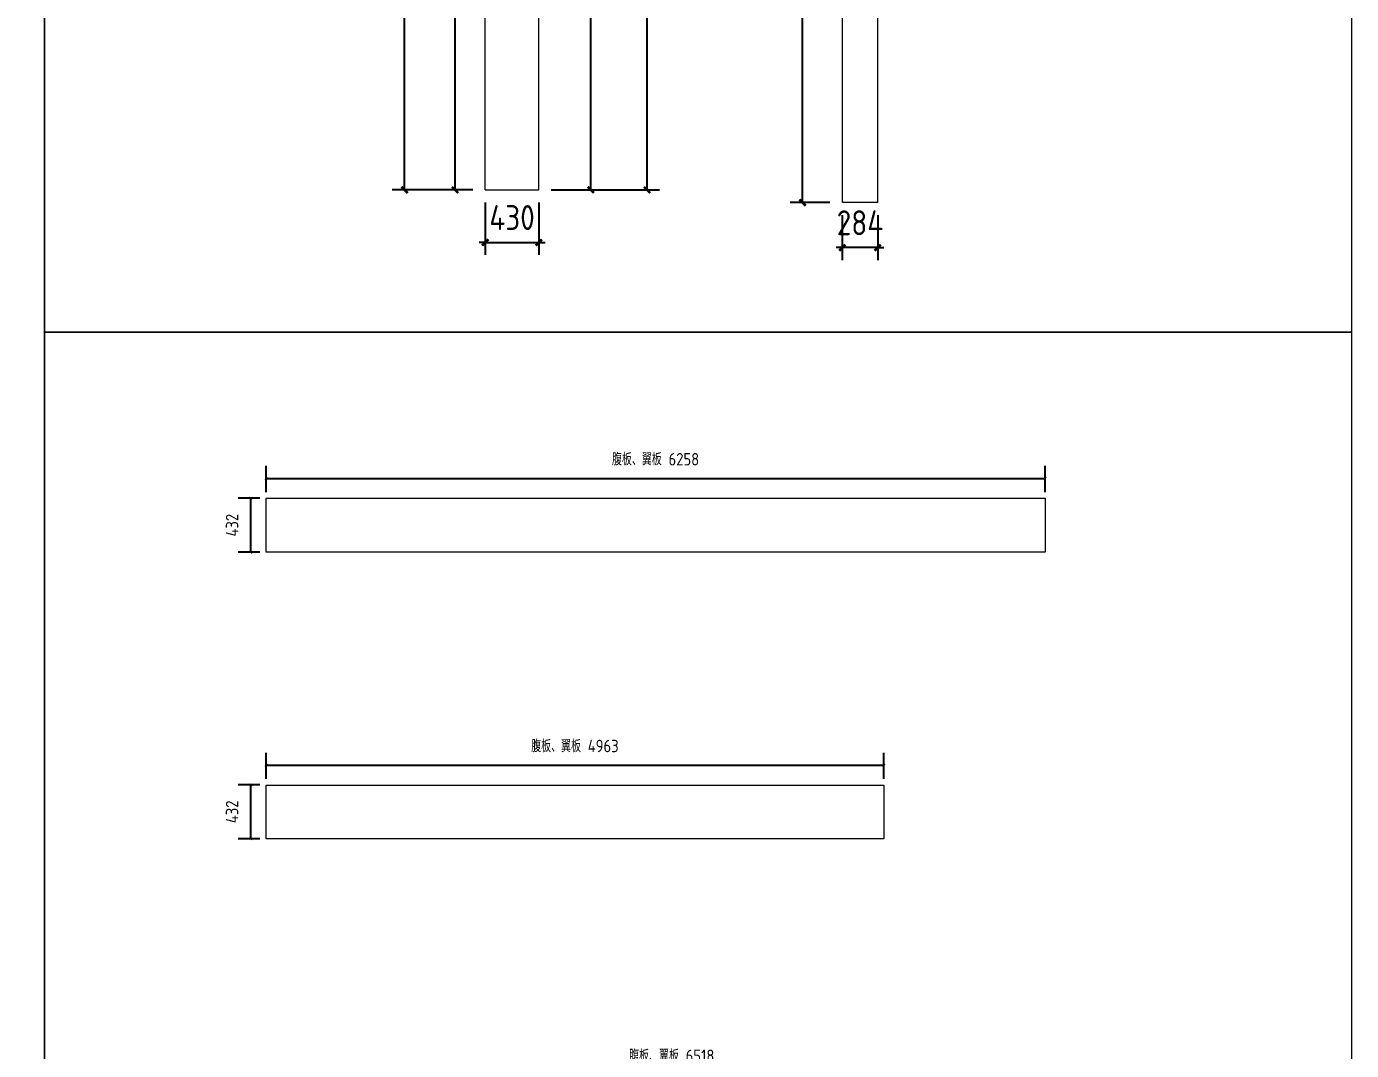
# Model space of a CAD drawing. Extents: x 485428 to 797698, y 56414 to 211814.
# Drawn here: x 778145 to 788788, y 134492 to 142719 of the extents above; entities that cross this region are included whole.
import ezdxf

# ---------------------------------------------------------------- set-up
doc = ezdxf.new("R2010")
doc.units = 0
doc.header["$LTSCALE"] = 1000
doc.header["$MEASUREMENT"] = 0
doc.layers.add('DOTE', color=1, linetype='Continuous')
doc.styles.get("Standard").update_dxf_attribs({"font": 'gbenor.shx', "bigfont": 'gbcbig.shx'})
doc.dimstyles.get("Standard").update_dxf_attribs({"dimscale": 100, "dimtxt": 2, "dimasz": 0.4, "dimexe": 0.5, "dimexo": 1, "dimgap": 0.5, "dimtad": 1, "dimdec": 0, "dimzin": 0, "dimdsep": 46, "dimtxsty": 'Standard', "dimblk": 'ARCHTICK', "dimcen": 0.09, "dimadec": 0, "dimazin": 0, "dimtfac": 1, "dimtdec": 0, "dimtix": 1, "dimtmove": 2, "dimatfit": 3, "dimfxl": 1, "dimtolj": 1, "dimtzin": 0, "dimarcsym": 0})

# ---------------------------------------------------------------- blocks, each defined once
blk = doc.blocks.new('_ArchTick')
at = {"color": 0, "linetype": 'ByBlock', "const_width": 0.4}
blk.add_lwpolyline([(-0.5, -0.5), (0.5, 0.5)], dxfattribs=at)
blk = doc.blocks.new('*D2660')
at = {"color": 3, "lineweight": -2}
for p, q in [((781830, 141306), (781830, 140884)), ((782260, 141306), (782260, 140884)), ((781830, 140984), (781780, 140984)), ((781830, 140984), (782260, 140984)), ((782260, 140984), (782310, 140984))]:
    blk.add_line(p, q, dxfattribs=at)
at = {"layer": 'Defpoints', "color": 0}
for p in [(781830, 141406), (782260, 141406), (782260, 140984)]:
    blk.add_point(p, dxfattribs=at)
at = {"color": 3, "lineweight": -2, "xscale": 50, "yscale": 50, "zscale": 50}
blk.add_blockref('_ArchTick', (781830, 140984), dxfattribs=at)
at = {"color": 3, "lineweight": -2, "xscale": 50, "yscale": 50, "zscale": 50, "rotation": 180}
blk.add_blockref('_ArchTick', (782260, 140984), dxfattribs=at)
at = {"color": 0, "lineweight": 15, "insert": (782045, 141184), "char_height": 200, "attachment_point": 5}
blk.add_mtext('\\A1;430', dxfattribs=at)
blk = doc.blocks.new('*D2658')
at = {"color": 3, "lineweight": -2}
for p, q in [((781730, 153442), (781487, 153442)), ((781587, 141406), (781587, 153442)), ((781730, 141406), (781487, 141406))]:
    blk.add_line(p, q, dxfattribs=at)
at = {"layer": 'Defpoints', "color": 0}
for p in [(781587, 153442), (781830, 153442), (781830, 141406)]:
    blk.add_point(p, dxfattribs=at)
at = {"color": 3, "lineweight": -2, "xscale": 50, "yscale": 50, "zscale": 50}
for p, rotation in [((781587, 153442), 90), ((781587, 141406), 270)]:
    blk.add_blockref('_ArchTick', p, dxfattribs=dict(at, rotation=rotation))
at = {"color": 0, "lineweight": 15, "insert": (781431, 147424), "char_height": 200, "attachment_point": 5, "rotation": 90}
blk.add_mtext('\\A1;内翼板 12036', dxfattribs=at)
blk = doc.blocks.new('*D2661')
at = {"color": 3, "lineweight": -2}
for p, q in [((782360, 154179), (783230, 154179)), ((783130, 141406), (783130, 154179)), ((782360, 141406), (783230, 141406))]:
    blk.add_line(p, q, dxfattribs=at)
at = {"layer": 'Defpoints', "color": 0}
for p in [(782260, 154179), (783130, 154179), (782260, 141406)]:
    blk.add_point(p, dxfattribs=at)
at = {"color": 3, "lineweight": -2, "xscale": 50, "yscale": 50, "zscale": 50}
for p, rotation in [((783130, 154179), 90), ((783130, 141406), 270)]:
    blk.add_blockref('_ArchTick', p, dxfattribs=dict(at, rotation=rotation))
at = {"color": 0, "lineweight": 15, "insert": (782973, 147793), "char_height": 200, "attachment_point": 5, "rotation": 90}
blk.add_mtext('\\A1;外翼板 12773', dxfattribs=at)
blk = doc.blocks.new('*D2663')
at = {"color": 3, "lineweight": -2}
for p, q in [((781730, 154222), (781082, 154222)), ((781182, 141406), (781182, 154222)), ((781730, 141406), (781082, 141406))]:
    blk.add_line(p, q, dxfattribs=at)
at = {"layer": 'Defpoints', "color": 0}
for p in [(781182, 154222), (781830, 154222), (781830, 141406)]:
    blk.add_point(p, dxfattribs=at)
at = {"color": 3, "lineweight": -2, "xscale": 50, "yscale": 50, "zscale": 50}
for p, rotation in [((781182, 154222), 90), ((781182, 141406), 270)]:
    blk.add_blockref('_ArchTick', p, dxfattribs=dict(at, rotation=rotation))
at = {"color": 0, "lineweight": 15, "insert": (781026, 147814), "char_height": 200, "attachment_point": 5, "rotation": 90}
blk.add_mtext('\\A1;腹板 12816', dxfattribs=at)
blk = doc.blocks.new('*D2659')
at = {"color": 0, "lineweight": -2}
blk.add_arc((782260, 154222), 396, 180, 270, dxfattribs=at)
at = {"layer": 'Defpoints', "color": 0}
for p in [(781830, 154222), (782260, 154222), (782260, 154179), (781917, 154024), (782260, 141406)]:
    blk.add_point(p, dxfattribs=at)
at = {"color": 0, "lineweight": -2, "xscale": 50, "yscale": 50, "zscale": 50}
for p, rotation in [((781864, 154222), 90.00000000001286), ((782260, 153826), 359.9999999999996)]:
    blk.add_blockref('_ArchTick', p, dxfattribs=dict(at, rotation=rotation))
at = {"color": 0, "lineweight": 15, "insert": (782121, 154084), "char_height": 200, "attachment_point": 5, "rotation": 315}
blk.add_mtext('\\A1;90°', dxfattribs=at)
blk = doc.blocks.new('*D2664')
at = {"color": 3, "lineweight": -2}
for p, q in [((784598, 154222), (784279, 154222)), ((784379, 141304), (784379, 154222)), ((784598, 141304), (784279, 141304))]:
    blk.add_line(p, q, dxfattribs=at)
at = {"layer": 'Defpoints', "color": 0}
for p in [(784379, 154222), (784698, 154222), (784698, 141304)]:
    blk.add_point(p, dxfattribs=at)
at = {"color": 3, "lineweight": -2, "xscale": 50, "yscale": 50, "zscale": 50}
for p, rotation in [((784379, 154222), 90), ((784379, 141304), 270)]:
    blk.add_blockref('_ArchTick', p, dxfattribs=dict(at, rotation=rotation))
at = {"color": 0, "lineweight": 15, "insert": (784223, 147763), "char_height": 200, "attachment_point": 5, "rotation": 90}
blk.add_mtext('\\A1;腹板、翼板 12918', dxfattribs=at)
blk = doc.blocks.new('*D2665')
at = {"color": 3, "lineweight": -2}
for p, q in [((784698, 141204), (784698, 140842)), ((784982, 141204), (784982, 140842)), ((784698, 140942), (784648, 140942)), ((784982, 140942), (784698, 140942)), ((784982, 140942), (785032, 140942))]:
    blk.add_line(p, q, dxfattribs=at)
at = {"layer": 'Defpoints', "color": 0}
for p in [(784698, 141304), (784982, 141304), (784698, 140942)]:
    blk.add_point(p, dxfattribs=at)
at = {"color": 3, "lineweight": -2, "xscale": 50, "yscale": 50, "zscale": 50}
for p, rotation in [((784698, 140942), 5.903109488796288e-12), ((784982, 140942), 180.0000000000059)]:
    blk.add_blockref('_ArchTick', p, dxfattribs=dict(at, rotation=rotation))
at = {"color": 0, "lineweight": 15, "insert": (784840, 141142), "char_height": 200, "attachment_point": 5}
blk.add_mtext('\\A1;284', dxfattribs=at)
blk = doc.blocks.new('*D2671')
at = {"color": 3, "lineweight": -2}
for p, q in [((782369, 150570), (782778, 150570)), ((782678, 141406), (782678, 150570)), ((782360, 141406), (782778, 141406))]:
    blk.add_line(p, q, dxfattribs=at)
at = {"layer": 'Defpoints', "color": 0}
for p in [(782269, 150570), (782678, 150570), (782260, 141406)]:
    blk.add_point(p, dxfattribs=at)
at = {"color": 3, "lineweight": -2, "xscale": 50, "yscale": 50, "zscale": 50}
for p, rotation in [((782678, 150570), 90), ((782678, 141406), 270)]:
    blk.add_blockref('_ArchTick', p, dxfattribs=dict(at, rotation=rotation))
at = {"color": 0, "lineweight": 15, "insert": (782528, 145988), "char_height": 200, "attachment_point": 5, "rotation": 90}
blk.add_mtext('\\A1;9164', dxfattribs=at)
blk = doc.blocks.new('*D3032')
at = {"color": 3, "lineweight": -2}
for p, q in [((780019, 138928), (779846, 138928)), ((779946, 138496), (779946, 138928)), ((780019, 138496), (779846, 138496))]:
    blk.add_line(p, q, dxfattribs=at)
at = {"layer": 'Defpoints', "color": 0}
for p in [(779946, 138928), (780069, 138928), (780069, 138496)]:
    blk.add_point(p, dxfattribs=at)
at = {"color": 3, "lineweight": -2, "xscale": 20, "yscale": 20, "zscale": 20}
for p, rotation in [((779946, 138928), 90), ((779946, 138496), 270)]:
    blk.add_blockref('_ArchTick', p, dxfattribs=dict(at, rotation=rotation))
at = {"color": 0, "lineweight": 15, "insert": (779796, 138712), "char_height": 100, "attachment_point": 5, "rotation": 90}
blk.add_mtext('\\A1;432', dxfattribs=at)
blk = doc.blocks.new('*D3033')
at = {"color": 3, "lineweight": -2}
for p, q in [((780069, 138978), (780069, 139188)), ((786327, 138978), (786327, 139188)), ((780069, 139088), (786327, 139088))]:
    blk.add_line(p, q, dxfattribs=at)
at = {"layer": 'Defpoints', "color": 0}
for p in [(786327, 139088), (780069, 138928), (786327, 138928)]:
    blk.add_point(p, dxfattribs=at)
at = {"color": 3, "lineweight": -2, "xscale": 20, "yscale": 20, "zscale": 20, "rotation": 180}
blk.add_blockref('_ArchTick', (780069, 139088), dxfattribs=at)
at = {"color": 3, "lineweight": -2, "xscale": 20, "yscale": 20, "zscale": 20}
blk.add_blockref('_ArchTick', (786327, 139088), dxfattribs=at)
at = {"color": 0, "lineweight": 15, "insert": (783198, 139242), "char_height": 100, "attachment_point": 5}
blk.add_mtext('\\A1;腹板、翼板 6258', dxfattribs=at)
blk = doc.blocks.new('*D3034')
at = {"color": 3, "lineweight": -2}
for p, q in [((780019, 136625), (779846, 136625)), ((779946, 136193), (779946, 136625)), ((780019, 136193), (779846, 136193))]:
    blk.add_line(p, q, dxfattribs=at)
at = {"layer": 'Defpoints', "color": 0}
for p in [(779946, 136625), (780069, 136625), (780069, 136193)]:
    blk.add_point(p, dxfattribs=at)
at = {"color": 3, "lineweight": -2, "xscale": 20, "yscale": 20, "zscale": 20}
for p, rotation in [((779946, 136625), 90), ((779946, 136193), 270)]:
    blk.add_blockref('_ArchTick', p, dxfattribs=dict(at, rotation=rotation))
at = {"color": 0, "lineweight": 15, "insert": (779796, 136409), "char_height": 100, "attachment_point": 5, "rotation": 90}
blk.add_mtext('\\A1;432', dxfattribs=at)
blk = doc.blocks.new('*D3035')
at = {"color": 3, "lineweight": -2}
for p, q in [((780069, 136675), (780069, 136884)), ((785032, 136675), (785032, 136884)), ((780069, 136784), (785032, 136784))]:
    blk.add_line(p, q, dxfattribs=at)
at = {"layer": 'Defpoints', "color": 0}
for p in [(785032, 136784), (780069, 136625), (785032, 136625)]:
    blk.add_point(p, dxfattribs=at)
at = {"color": 3, "lineweight": -2, "xscale": 20, "yscale": 20, "zscale": 20, "rotation": 180}
blk.add_blockref('_ArchTick', (780069, 136784), dxfattribs=at)
at = {"color": 3, "lineweight": -2, "xscale": 20, "yscale": 20, "zscale": 20}
blk.add_blockref('_ArchTick', (785032, 136784), dxfattribs=at)
at = {"color": 0, "lineweight": 15, "insert": (782550, 136938), "char_height": 100, "attachment_point": 5}
blk.add_mtext('\\A1;腹板、翼板 4963', dxfattribs=at)
blk = doc.blocks.new('*D3037')
at = {"color": 3, "lineweight": -2}
for p, q in [((780069, 134186), (780069, 134396)), ((786587, 134186), (786587, 134396)), ((780069, 134296), (786587, 134296))]:
    blk.add_line(p, q, dxfattribs=at)
at = {"layer": 'Defpoints', "color": 0}
for p in [(786587, 134296), (780069, 134136), (786587, 134136)]:
    blk.add_point(p, dxfattribs=at)
at = {"color": 3, "lineweight": -2, "xscale": 20, "yscale": 20, "zscale": 20, "rotation": 180}
blk.add_blockref('_ArchTick', (780069, 134296), dxfattribs=at)
at = {"color": 3, "lineweight": -2, "xscale": 20, "yscale": 20, "zscale": 20}
blk.add_blockref('_ArchTick', (786587, 134296), dxfattribs=at)
at = {"color": 0, "lineweight": 15, "insert": (783328, 134449), "char_height": 100, "attachment_point": 5}
blk.add_mtext('\\A1;腹板、翼板 6518', dxfattribs=at)

msp = doc.modelspace()

# ---------------------------------------------------------------- linework, layer by layer
at = {"lineweight": 15}
for p, q in [((784698.5, 141304.4), (784698.5, 154222.4)), ((784982.5, 141304.4), (784982.5, 154222.4)), ((781830, 141406.5), (782260, 141406.5)), ((784982.5, 141304.4), (784698.5, 141304.4)), ((780068.8, 138928.5), (786326.8, 138928.5)), ((780068.8, 138496.5), (780068.8, 138928.5)), ((786326.8, 138928.5), (786326.8, 138496.5)), ((786326.8, 138496.5), (780068.8, 138496.5)), ((780068.8, 136624.7), (785031.8, 136624.7)), ((780068.8, 136192.7), (780068.8, 136624.7)), ((785031.8, 136624.7), (785031.8, 136192.7)), ((785031.8, 136192.7), (780068.8, 136192.7))]:
    msp.add_line(p, q, dxfattribs=at)
for points in [[(778288.1, 155114.2), (788788.1, 155114.2), (788788.1, 140264.2), (778288.1, 140264.2)], [(763438.1, 144614.2), (778288.1, 144614.2), (778288.1, 134114.2), (763438.1, 134114.2)], [(778288.1, 140264.2), (788788.1, 140264.2), (788788.1, 125414.2), (778288.1, 125414.2)]]:
    msp.add_lwpolyline(points, close=True, dxfattribs=at)
at = {"layer": 'DOTE', "color": 0, "lineweight": 15}
for p, q in [((781830, 141406.5), (781830, 154222.4)), ((782260, 141406.5), (782260, 154179.4))]:
    msp.add_line(p, q, dxfattribs=at)

# ---------------------------------------------------------------- dimensions: what is measured, and where the dimension line sits
at = {"lineweight": 15}
for base, p1, p2, text, picture, middle in [((781182.3, 154222.4), (781830, 141406.5), (781830, 154222.4), '腹板 12816', '*D2663', (781025.7, 147814.5)), ((783130, 154179.4), (782260, 141406.5), (782260, 154179.4), '外翼板 12773', '*D2661', (782973.4, 147793)), ((781587.3, 153442.5), (781830, 141406.5), (781830, 153442.5), '内翼板 12036', '*D2658', (781430.7, 147424.5))]:
    dim = msp.add_linear_dim(base=base, p1=p1, p2=p2, angle=90, text=text, dimstyle='Standard', override={"dimtxt": 2, "dimasz": 0.5, "dimexe": 1, "dimexo": 1, "dimclrd": 3, "dimclre": 3}, dxfattribs=at)
    dim.commit()
    dim.dimension.update_dxf_attribs({"geometry": picture, "text_midpoint": middle})
at = {"color": 1, "lineweight": 15}
dim = msp.add_angular_dim_2l(base=(781916.7, 154024.2), line1=((782260, 141406.5), (782260, 154179.4)), line2=((781830, 154222.4), (782260, 154222.4)), dimstyle='Standard', override={"dimtxt": 2, "dimasz": 0.5, "dimgap": 1}, dxfattribs=at)
dim.commit()
dim.dimension.update_dxf_attribs({"geometry": '*D2659', "text_midpoint": (782121.2, 154083.5)})
at = {"lineweight": 15}
for p1, p2, distance, text, override, picture, middle in [((784698.5, 141304.4), (784698.5, 154222.4), 319.1, '腹板、翼板 12918', {"dimtxt": 2, "dimasz": 0.5, "dimexe": 1, "dimexo": 1, "dimclrd": 3, "dimclre": 3}, '*D2664', (784222.7, 147763.4)), ((780068.8, 138928.5), (786326.8, 138928.5), 159.7, '腹板、翼板 6258', {"dimtxt": 1, "dimasz": 0.2, "dimexe": 1, "dimexo": 0.5, "dimgap": 1, "dimclrd": 3, "dimclre": 3}, '*D3033', (783197.8, 139241.5)), ((780068.8, 136624.7), (785031.8, 136624.7), 159.7, '腹板、翼板 4963', {"dimtxt": 1, "dimasz": 0.2, "dimexe": 1, "dimexo": 0.5, "dimgap": 1, "dimclrd": 3, "dimclre": 3}, '*D3035', (782550.3, 136937.7)), ((780068.8, 134136.5), (786586.8, 134136.5), 159.7, '腹板、翼板 6518', {"dimtxt": 1, "dimasz": 0.2, "dimexe": 1, "dimexo": 0.5, "dimgap": 1, "dimclrd": 3, "dimclre": 3}, '*D3037', (783327.8, 134449.5))]:
    dim = msp.add_aligned_dim(p1=p1, p2=p2, distance=distance, text=text, dimstyle='Standard', override=override, dxfattribs=at)
    dim.commit()
    dim.dimension.update_dxf_attribs({"geometry": picture, "text_midpoint": middle})
dim = msp.add_linear_dim(base=(782677.7562791, 150569.9760504), p1=(782260.0389902, 141406.4760504), p2=(782269.0389902, 150569.9760504), angle=90, dimstyle='Standard', override={"dimtxt": 2, "dimasz": 0.5, "dimexe": 1, "dimexo": 1, "dimclrd": 3, "dimclre": 3}, dxfattribs=at)
dim.commit()
dim.dimension.update_dxf_attribs({"geometry": '*D2671', "text_midpoint": (782527.7562791, 145988.2260504)})
for p1, p2, distance, override, picture, middle in [((781830, 141406.5), (782260, 141406.5), -422.4, {"dimtxt": 2, "dimasz": 0.5, "dimexe": 1, "dimexo": 1, "dimgap": 1, "dimclrd": 3, "dimclre": 3}, '*D2660', (782045, 141184.1)), ((784982.5, 141304.4), (784698.5, 141304.4), 362.7, {"dimtxt": 2, "dimasz": 0.5, "dimexe": 1, "dimexo": 1, "dimgap": 1, "dimclrd": 3, "dimclre": 3}, '*D2665', (784840.5, 141141.8)), ((780068.8, 138496.5), (780068.8, 138928.5), 122.5, {"dimtxt": 1, "dimasz": 0.2, "dimexe": 1, "dimexo": 0.5, "dimgap": 1, "dimclrd": 3, "dimclre": 3}, '*D3032', (779796.2, 138712.5)), ((780068.8, 136192.7), (780068.8, 136624.7), 122.5, {"dimtxt": 1, "dimasz": 0.2, "dimexe": 1, "dimexo": 0.5, "dimgap": 1, "dimclrd": 3, "dimclre": 3}, '*D3034', (779796.2, 136408.7))]:
    dim = msp.add_aligned_dim(p1=p1, p2=p2, distance=distance, dimstyle='Standard', override=override, dxfattribs=at)
    dim.commit()
    dim.dimension.update_dxf_attribs({"geometry": picture, "text_midpoint": middle})

doc.saveas('drawing.dxf')
